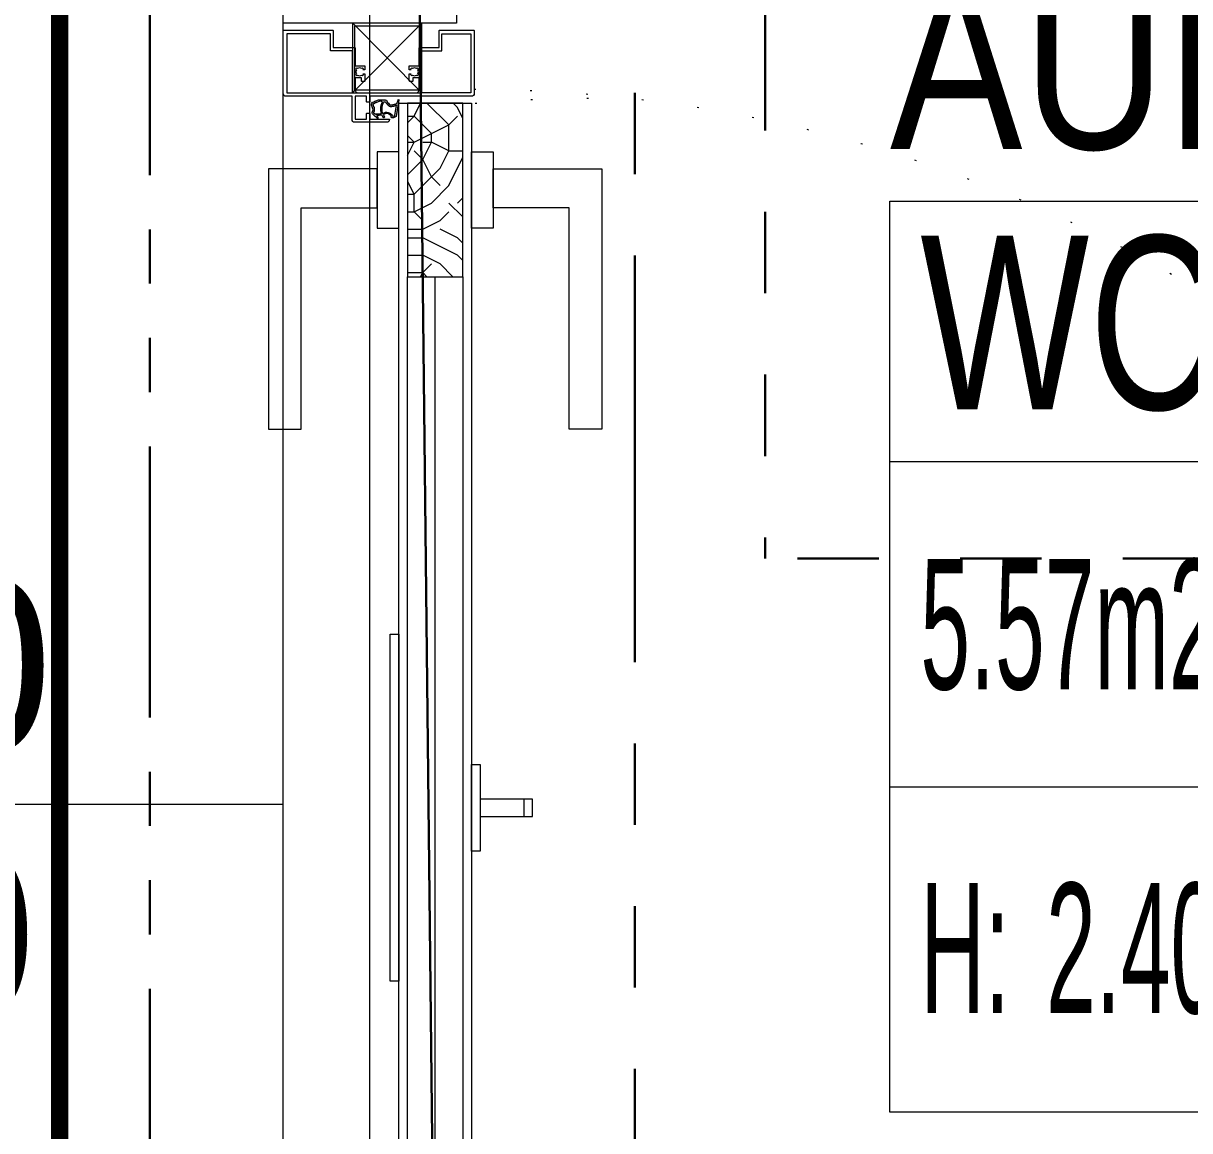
# Model space of a CAD drawing. Extents: x -1299 to 23780, y -3010 to 8106.
# Drawn here: x 14167.5 to 14234.7, y 2476.2 to 2540 of the extents above; entities that cross this region are included whole.
import ezdxf
from ezdxf.enums import TextEntityAlignment as Align

# ---------------------------------------------------------------- set-up
doc = ezdxf.new("R2010")
doc.units = 0
doc.header["$LTSCALE"] = 25
doc.header["$MEASUREMENT"] = 0
for name, pattern in [('DOT2', [0.125, 0, -0.125]), ('HIDDEN2', [4.7624999999999975, 3.174999999999998, -1.587499999999999]), ('PHANTOM2', [1.25, 0.625, -0.125, 0.125, -0.125, 0.125, -0.125])]:
    doc.linetypes.add(name, pattern=pattern)
doc.layers.get('0').update_dxf_attribs({"color": 9, "lineweight": 9})
for name, color, linetype, lineweight in [('06C', 9, 'Continuous', 9), ('06D', 9, 'Continuous', 9), ('09', 9, 'Continuous', 9), ('10', 9, 'Continuous', 9), ('12', 9, 'Continuous', 9), ('20', 9, 'DOT2', 9), ('21', 9, 'Continuous', 9), ('22', 8, 'Continuous', 9), ('33', 9, 'BATTING', 9), ('35', 9, 'Continuous', 9), ('40B', 9, 'Continuous', 9), ('E-KABLO', 7, 'Continuous', 30), ('E-MESH TAVAN', 1, 'Continuous', 30)]:
    doc.layers.add(name, color=color, linetype=linetype, lineweight=lineweight)
doc.styles.add('Arial', font='arial.ttf', dxfattribs={"height": 2.5})
doc.styles.add('MuuM_TEXT-STANDART', font='ARIALN.TTF')
doc.linetypes.add('BATTING', pattern='A,0.0001,-0.1,[134,ltypeshp.shx,S=0.1,R=0,X=-0.1,Y=0],-0.2,[134,ltypeshp.shx,S=0.1,R=180,X=0.1,Y=0],-0.1', length=0.4001000000000001)

# ---------------------------------------------------------------- blocks, each defined once
blk = doc.blocks.new('0_doorno')
blk.add_lwpolyline([(4.499999999999829, 5.684e-13), (12.49999999999983, 5.684e-13)])
at = {"style": 'Arial'}
blk.add_attdef('YUKSEKLIK', text='', height=2, dxfattribs=at).set_placement((4.999999999999821, 12.30000000000063), align=Align.TOP_LEFT)
blk.add_attdef('KAPINO', text='', height=2, dxfattribs=at).set_placement((-1.705e-13, 5.684e-13), align=Align.MIDDLE)
blk.add_attdef('GENISLIK', text='', height=2, dxfattribs=at).set_placement((4.999999999999823, -3.789358799453337), align=Align.BOTTOM_LEFT)
blk = doc.blocks.new('KAPI KODLARI 2. KAT')
at = {"layer": '22'}
ref = blk.add_blockref('0_doorno', (14119.99999999813, 2495.000003234251), dxfattribs=dict(at, xscale=5, yscale=5, zscale=5))
ref.add_attrib('GENISLIK', '90', dxfattribs={"layer": '0', "height": 10, "style": 'Arial'}).set_placement((14153.71077762432, 2495.000003234254), align=Align.BOTTOM_LEFT)
ref.add_attrib('YUKSEKLIK', '220', dxfattribs={"layer": '0', "height": 10, "style": 'Arial'}).set_placement((14144.99999999813, 2492.500003234254), align=Align.TOP_LEFT)
blk = doc.blocks.new('0_roomno2-flat-2')
at = {"layer": '21'}
blk.add_lwpolyline([(96.875, -52.50000000001091), (0, -52.50000000001091), (0, 0), (96.875, 0)], close=True, dxfattribs=at)
for points in [[(0, -15.00000000000727), (96.875, -15.00000000000727)], [(0, -33.75000000000728), (40.625, -33.75000000000728)]]:
    blk.add_lwpolyline(points, dxfattribs=at)
at = {"layer": '21', "style": 'MuuM_TEXT-STANDART', "width": 0.6}
blk.add_text('H:', height=7.5, dxfattribs=at).set_placement((1.75, -43.03976339674772), align=Align.MIDDLE_LEFT)
at = {"layer": '21', "style": 'Arial'}
blk.add_attdef('ODANO', (0, 5.85000000000582), '', height=10, dxfattribs=at)
blk.add_attdef('MEKANADI', text='', height=10, dxfattribs=at).set_placement((1.75, -15.00000000000727), align=Align.BOTTOM_LEFT)
at = {"layer": '21', "style": 'MuuM_TEXT-STANDART', "width": 0.6}
for tag, p in [('YER01', (50, -22.50000000000728)), ('TAVAN01', (68.75, -22.50000000000728)), ('DUVAR01', (87.5, -22.50000000000728)), ('YER02', (50, -33.75000000000728)), ('TAVAN02', (68.75, -33.75000000000728)), ('DUVAR02', (87.5, -33.75000000000728)), ('YER03', (50, -45.00000000000728)), ('TAVAN03', (68.75, -45.00000000000728)), ('DUVAR03', (87.5, -45.00000000000728))]:
    blk.add_attdef(tag, text='', height=7.5, dxfattribs=at).set_placement(p, align=Align.MIDDLE_CENTER)
for tag, p in [('M2', (1.75, -24.37500000000728)), ('TEMIZTAVANYUKSEKLIGI', (9, -43.03976339674772))]:
    blk.add_attdef(tag, text='', height=7.5, dxfattribs=at).set_placement(p, align=Align.MIDDLE_LEFT)
blk = doc.blocks.new('p-korkasa_40x40')
at = {"layer": '10'}
for points in [[(-2, -2), (-2, -2, 4.557571570274368), (-2, -2), (2, -2.000000000000454, 6.895317174706505), (2, -2.000000000000454), (2, -2.000000000000454), (2, 2.000000000000454), (-2, 2), (-2, -2)], [(-1.85000000000582, -1.85000000000582), (-1.85000000000582, 1.85000000000582), (1.85000000000582, 1.85000000000582), (1.85000000000582, -1.85000000000582), (-1.85000000000582, -1.85000000000582, -4.556434831823175), (-1.85000000000582, -1.85000000000582)]]:
    blk.add_lwpolyline(points, format="xyb", close=True, dxfattribs=at)
for points in [[(2, -2.000000000000454), (-2, 2)], [(2, 2.000000000000454), (-2, -1.96874570933869)]]:
    blk.add_lwpolyline(points, dxfattribs=at)
blk = doc.blocks.new('p-kapı')
at = {"layer": '09'}
h = blk.add_hatch(dxfattribs=at)
h.set_pattern_fill('LOGEND', color=256, scale=10, style=0)
h.set_pattern_definition([(360, (-1512.441820109354, -1967.639528495034), (9.999999999999996, -10), [3, -7]), (360, (-1512.441820109354, -1968.139528495034), (9.999999999999996, -10), [3, -7]), (360, (-1511.941820109354, -1969.139528495034), (9.999999999999996, -10), [2, -8]), (360, (-1511.441820109354, -1970.139528495034), (9.999999999999996, -10), [1.5, -8.5]), (360, (-1511.441820109354, -1971.139528495034), (9.999999999999996, -10), [1, -9]), (360, (-1513.941820109354, -1972.139528495034), (9.999999999999996, -10), [0.5, -2.5, 0.5, -6.5]), (360, (-1512.441820109354, -1972.639528495034), (9.999999999999996, -10), [0.5, -4, 1.5, -4]), (360, (-1510.441820109354, -1973.139528495034), (9.999999999999996, -10), [0.5, -0.5, 0.5, -8.5]), (360, (-1510.941820109354, -1973.639528495034), (9.999999999999996, -10), [0.5, -9.5]), (360, (-1511.441820109354, -1974.639528495034), (9.999999999999996, -10), [1.5, -8.5]), (360, (-1511.441820109354, -1975.639528495034), (9.999999999999996, -10), [2, -8]), (360, (-1511.941820109354, -1976.639528495034), (9.999999999999996, -10), [2.5, -3, 0.5, -4]), (270, (-1515.941820109354, -1970.639528495034), (-10, -9.999999999999996), [0.5, -1, 2.5, -6]), (270, (-1515.441820109354, -1971.639528495034), (-10, -9.999999999999996), [0.5, -0.5, 1.5, -7.5]), (270, (-1514.941820109354, -1975.639528495034), (-10, -9.999999999999996), [1, -9]), (270, (-1514.441820109354, -1971.639528495034), (-10, -9.999999999999996), [2, -3, 0.5, -4.5]), (270, (-1513.941820109354, -1977.139528495033), (-10, -9.999999999999996), [0.5, -9.5]), (270, (-1513.441820109354, -1972.139528495034), (-10, -9.999999999999996), [1.5, -8.5]), (270, (-1512.441820109354, -1972.639528495034), (-10, -9.999999999999996), [1, -9]), (270, (-1511.441820109354, -1972.639528495034), (-10, -9.999999999999996), [0.5, -1.5, 1.5, -6.5]), (270, (-1510.941820109354, -1973.139528495034), (-10, -9.999999999999996), [0.5, -9.5]), (270, (-1510.441820109354, -1971.139528495034), (-10, -9.999999999999996), [1.399999999999999, -8.6]), (270, (-1509.941820109354, -1969.139528495034), (-10, -9.999999999999996), [1, -9]), (270, (-1508.941820109354, -1973.139528495034), (-10, -9.999999999999996), [0.5, -9.5]), (270, (-1507.941820109354, -1972.639528495034), (-10, -9.999999999999996), [1.5, -8.5]), (270, (-1506.941820109354, -1972.639528495034), (-10, -9.999999999999996), [1.5, -8.5]), (314.9999999999999, (-1508.441820109354, -1968.639528495034), (-3.3e-15, -10.00000000019025), [0.7071000000000001, -0.7071000000000001, 0.7071000000000001, -12.02083562]), (314.9999999999999, (-1510.441820109354, -1971.139528495034), (-3.3e-15, -10.00000000019025), [1.414199999999999, -12.72793562]), (314.9999999999999, (-1514.441820109354, -1976.139528495034), (-3.3e-15, -10.00000000019025), [1.414199999999999, -12.72793562]), (314.9999999999999, (-1512.441820109354, -1973.639528495034), (-3.3e-15, -10.00000000019025), [1.414199999999999, -12.72793562]), (314.9999999999999, (-1511.941820109354, -1971.639528495034), (-3.3e-15, -10.00000000019025), [1.414199999999999, -12.72793562]), (314.9999999999999, (-1508.941820109354, -1969.639528495034), (-3.3e-15, -10.00000000019025), [1.414199999999999, -12.72793562]), (314.9999999999999, (-1509.941820109354, -1970.139528495034), (-3.3e-15, -10.00000000019025), [2.121319999999998, -12.02081562]), (314.9999999999999, (-1512.941820109354, -1974.639528495034), (-3.3e-15, -10.00000000019025), [0.7071000000000001, -13.43503562]), (314.9999999999999, (-1513.441820109354, -1975.639528495034), (-3.3e-15, -10.00000000019025), [0.7071000000000001, -13.43503562]), (314.9999999999999, (-1509.441820109354, -1975.639528495034), (-3.3e-15, -10.00000000019025), [0.7071000000000001, -13.43503562]), (314.9999999999999, (-1513.441820109354, -1970.639528495034), (-3.3e-15, -10.00000000019025), [0.7071000000000001, -13.43503562]), (314.9999999999999, (-1507.941820109354, -1974.139528495034), (-3.3e-15, -10.00000000019025), [0.7071000000000001, -13.43503562]), (314.9999999999999, (-1511.441820109354, -1973.139528495034), (-3.3e-15, -10.00000000019025), [0.7071000000000001, -13.43503562]), (314.9999999999999, (-1510.441820109354, -1974.139528495034), (-3.3e-15, -10.00000000019025), [0.7071000000000001, -13.43503562]), (225, (-1510.941820109354, -1972.139528495034), (-10.00000000019025, 3.3e-15), [0.7071000000000001, -0.7071000000000001, 2.121319999999998, -10.60661562]), (225, (-1509.441820109354, -1972.139528495034), (-10.00000000019025, 3.3e-15), [0.7071000000000001, -13.43503562]), (225, (-1509.441820109354, -1968.639528495034), (-10.00000000019025, 3.3e-15), [0.7071000000000001, -13.43503562]), (225, (-1511.441820109354, -1971.139528495034), (-10.00000000019025, 3.3e-15), [0.7071000000000001, -13.43503562]), (225, (-1509.941820109354, -1973.139528495034), (-10.00000000019025, 3.3e-15), [0.7071000000000001, -13.43503562]), (225, (-1512.441820109354, -1970.639528495034), (-10.00000000019025, 3.3e-15), [0.7071000000000001, -13.43503562]), (225, (-1508.441820109354, -1970.639528495034), (-10.00000000019025, 3.3e-15), [0.7071000000000001, -13.43503562]), (225, (-1515.441820109354, -1967.639528495034), (-10.00000000019025, 3.3e-15), [0.7071000000000001, -13.43503562]), (225, (-1514.941820109354, -1968.139528495034), (-10.00000000019025, 3.3e-15), [1.414199999999999, -12.72793562]), (225, (-1514.441820109354, -1968.639528495034), (-10.00000000019025, 3.3e-15), [1.414199999999999, -12.72793562]), (225, (-1513.441820109354, -1968.639528495034), (-10.00000000019025, 3.3e-15), [1.414199999999999, -12.72793562]), (225, (-1512.941820109354, -1969.639528495034), (-10.00000000019025, 3.3e-15), [1.414199999999999, -12.72793562]), (225, (-1508.941820109354, -1973.639528495034), (-10.00000000019025, 3.3e-15), [1.414199999999999, -12.72793562]), (225, (-1506.941820109354, -1968.639528495034), (-10.00000000019025, 3.3e-15), [1.414199999999999, -12.72793562]), (225, (-1506.441820109354, -1976.639528495034), (-10.00000000019025, 3.3e-15), [1.414199999999999, -12.72793562]), (225, (-1506.441820109354, -1975.639528495034), (-10.00000000019025, 3.3e-15), [1.414199999999999, -12.72793562]), (225, (-1507.441820109354, -1975.139528495034), (-10.00000000019025, 3.3e-15), [1.414199999999999, -12.72793562]), (225, (-1514.441820109354, -1975.139528495034), (-10.00000000019025, 3.3e-15), [2.121319999999998, -12.02081562]), (225, (-1507.941820109354, -1974.139528495034), (-10.00000000019025, 3.3e-15), [2.121319999999998, -12.02081562]), (333.4349487999999, (-1513.441820109354, -1977.139528495033), (10.00000000000094, -4.0006493e-09), [1.117999999999998, -21.24267976999997]), (333.4349487999999, (-1513.441820109354, -1972.139528495034), (10.00000000000094, -4.0006493e-09), [1.117999999999998, -21.24267976999997]), (333.4349487999999, (-1512.441820109354, -1975.139528495034), (10.00000000000094, -4.0006493e-09), [1.117999999999998, -21.24267976999997]), (333.4349487999999, (-1509.441820109354, -1968.139528495034), (10.00000000000094, -4.0006493e-09), [1.117999999999998, -21.24267976999997]), (333.4349487999999, (-1509.941820109354, -1969.139528495034), (10.00000000000094, -4.0006493e-09), [1.117999999999998, -21.24267976999997]), (333.4349487999999, (-1512.941820109354, -1971.139528495034), (10.00000000000094, -4.0006493e-09), [1.117999999999998, -21.24267976999997]), (333.4349487999999, (-1512.941820109354, -1976.139528495034), (10.00000000000094, -4.0006493e-09), [1.117999999999998, -21.24267976999997]), (333.4349487999999, (-1509.941820109354, -1973.139528495034), (10.00000000000094, -4.0006493e-09), [2.235999999999996, -20.12467976999998]), (296.5650511799998, (-1509.941820109354, -1974.639528495034), (5.099821e-10, -10.00000000000094), [1.117999999999975, -21.24267976999961]), (296.5650511799998, (-1508.441820109354, -1971.639528495034), (5.099821e-10, -10.00000000000094), [1.117999999999975, -21.24267976999961]), (296.5650511799998, (-1513.441820109354, -1973.639528495034), (5.099821e-10, -10.00000000000094), [1.117999999999975, -21.24267976999961]), (296.5650511799998, (-1515.441820109354, -1974.139528495034), (5.099821e-10, -10.00000000000094), [1.117999999999975, -21.24267976999961]), (296.5650511799998, (-1509.441820109354, -1972.139528495034), (5.099821e-10, -10.00000000000094), [1.117999999999975, -21.24267976999961]), (296.5650511799998, (-1510.441820109354, -1972.139528495034), (5.099821e-10, -10.00000000000094), [1.117999999999975, -21.24267976999961]), (296.5650511799998, (-1514.441820109354, -1973.639528495034), (5.099821e-10, -10.00000000000094), [2.23599999999995, -20.12467976999961]), (296.5650511799998, (-1506.941820109354, -1970.139528495034), (5.099821e-10, -10.00000000000094), [2.23599999999995, -20.12467976999961]), (296.5650511799998, (-1507.941820109354, -1970.639528495034), (5.099821e-10, -10.00000000000094), [2.23599999999995, -20.12467976999961]), (243.4349487999999, (-1515.941820109354, -1969.139528495034), (-4.0006526e-09, -10.00000000000094), [1.117999999999979, -21.24267976999967]), (243.4349487999999, (-1515.941820109354, -1974.639528495034), (-4.0006526e-09, -10.00000000000094), [1.117999999999979, -21.24267976999967]), (243.4349487999999, (-1513.941820109354, -1967.639528495034), (-4.0006526e-09, -10.00000000000094), [1.117999999999979, -21.24267976999967]), (243.4349487999999, (-1514.941820109354, -1976.639528495034), (-4.0006526e-09, -10.00000000000094), [1.117999999999979, -21.24267976999967]), (243.4349487999999, (-1513.941820109354, -1970.639528495034), (-4.0006526e-09, -10.00000000000094), [1.117999999999979, -21.24267976999967]), (243.4349487999999, (-1511.941820109354, -1971.639528495034), (-4.0006526e-09, -10.00000000000094), [1.117999999999979, -21.24267976999967]), (243.4349487999999, (-1510.941820109354, -1973.639528495034), (-4.0006526e-09, -10.00000000000094), [1.117999999999979, -21.24267976999967]), (243.4349487999999, (-1515.441820109354, -1969.639528495034), (3.2114650989e-06, -10.00000160773382), [1.117999999999979, -21.24267976999967]), (243.4349487999999, (-1512.941820109354, -1971.139528495034), (-4.0006526e-09, -10.00000000000094), [1.117999999999979, -21.24267976999967]), (243.4349487999999, (-1509.941820109354, -1970.139528495034), (-4.0006526e-09, -10.00000000000094), [1.117999999999979, -21.24267976999967]), (243.4349487999999, (-1508.941820109354, -1971.139528495034), (-4.0006526e-09, -10.00000000000094), [1.117999999999979, -21.24267976999967]), (243.4349487999999, (-1506.941820109354, -1974.139528495034), (-4.0006526e-09, -10.00000000000094), [1.117999999999979, -21.24267976999967]), (243.4349487999999, (-1514.441820109354, -1977.139528495033), (-4.0006526e-09, -10.00000000000094), [1.117999999999979, -21.24267976999967]), (243.4349487999999, (-1515.941820109354, -1976.639528495034), (-4.0006526e-09, -10.00000000000094), [2.235999999999958, -20.12467976999968]), (243.4349487999999, (-1514.441820109354, -1969.639528495034), (-4.0006526e-09, -10.00000000000094), [2.235999999999958, -20.12467976999968]), (206.5650511799999, (-1515.941820109354, -1968.139528495034), (-10.00000000000094, -5.099854e-10), [1.117999999999995, -21.24267976999997]), (206.5650511799999, (-1507.441820109354, -1967.639528495034), (-10.00000000000094, -5.099854e-10), [1.117999999999995, -21.24267976999997]), (206.5650511799999, (-1507.941820109354, -1972.639528495034), (-10.00000000000094, -5.099854e-10), [1.117999999999995, -21.24267976999997]), (206.5650511799999, (-1511.941820109354, -1969.139528495034), (-10.00000000000094, -5.099854e-10), [1.117999999999995, -21.24267976999997]), (206.5650511799999, (-1512.441820109354, -1968.139528495034), (-10.00000000000094, -5.099854e-10), [1.117999999999995, -21.24267976999997]), (206.5650511799999, (-1511.441820109354, -1970.139528495034), (-10.00000000000094, -5.099854e-10), [1.117999999999995, -21.24267976999997]), (206.5650511799999, (-1508.441820109354, -1976.139528495034), (-10.00000000000094, -5.099854e-10), [1.117999999999995, -21.24267976999997]), (206.5650511799999, (-1507.441820109354, -1976.639528495034), (-10.00000000000094, -5.099854e-10), [2.235999999999995, -20.12467976999997])])
h.paths.add_polyline_path([(1.170000000001889, -81.66295667744998), (1.202328709074208, -81.66295667744998), (1.202328709074208, -80.86796583734395), (1.170000000001889, -80.86796583734395), (1.170000000001889, -80.34999999999854), (1.202328709074208, -80.34999999999854), (1.202328709074208, -79.40000000000146), (4.337671290930301, -79.40000000000146), (4.337671290930301, -80.34999999999854), (4.370000000002618, -80.34999999999854), (4.370000000002618, -80.86796583734395), (4.337671290930301, -80.86796583734395), (4.337671290930301, -81.66295667744998), (4.370000000002618, -81.66295667744998), (4.370000000002618, -85.40000000000146), (1.170000000001889, -85.40000000000146)])
h.paths.add_polyline_path([(1.202328709074208, -77.93203416265895), (1.202328709074208, -77.13704332255294), (1.170000000001889, -77.13704332255294), (1.170000000001889, -75.40008858544023), (4.370000000002618, -75.40008858544023), (4.370000000002618, -77.13704332255294), (4.337671290930301, -77.13704332255294), (4.337671290930301, -77.93203416265895), (4.370000000002618, -77.93203416265895), (4.370000000002618, -78.44999999999709), (4.337671290930301, -78.45000000000434), (4.337671290930301, -79.40000000000146), (1.202328709074208, -79.40000000000146), (1.202328709074208, -78.45000000000434), (1.170000000001889, -78.45000000000434), (1.170000000001889, -77.93203416265895)])
at = {"layer": '10'}
h = blk.add_hatch(color=256, dxfattribs=at)
edge = h.paths.add_edge_path()
edge.add_spline(control_points=[(-0.5369756097570644, -84.51241686969297), (-0.5906374453152239, -84.5518905258723), (-0.6878822009421129, -84.62342378614264), (-0.7823709486983716, -84.73020272285794), (-0.8899654388224005, -84.81634565772401), (-0.8351330276491353, -84.92515451247162), (-0.7993581297414494, -85.02739724353887), (-0.8236312188018928, -85.13593551153463), (-0.8909774078929331, -85.2204025707906), (-0.8936748011838059, -85.31350848440346), (-0.8901922852564894, -85.42809680375649), (-0.728764212148235, -85.49924616048519), (-0.5556085026000801, -85.58372597600827), (-0.3208874964548158, -85.6044139906153), (-0.1643808494300174, -85.57919688549735), (-0.0170845106040361, -85.58614067232702), (-0.0044594722057809, -85.47231593469769), (0.0795073431909259, -85.40046526712104), (0.1646003593887144, -85.2870381913017), (0.2895508234578301, -85.30929536580516), (0.4061617531915547, -85.32681202102684), (0.5518175704273744, -85.36757930904423), (0.5995418682032323, -85.49443736144892), (0.6480338603832934, -85.67184330132295), (0.6698076058928564, -85.62376578052499), (0.6769063150313741, -85.59945321430133)], knot_values=[0, 0, 0, 0, 1.972481329933421, 3.574485720078666, 4.459231721842631, 5.627326994262999, 6.631388320856649, 7.787072978740821, 8.75015276194368, 9.776376719050775, 10.52172028727109, 11.98318526219924, 14.34903833668033, 16.62296311174929, 18.66660599276623, 19.53265988375316, 20.30320742306432, 21.53106540985929, 22.8950020509257, 24.14050273090668, 24.94140504827469, 26.57643914558082, 28.1214307914516, 29.40842415818681, 30.06904306217089, 30.06904306217089, 30.06904306217089, 30.06904306217089], degree=3, periodic=0)
edge.add_arc((0.6577079170856451, -85.59384772447082), 0.0200000000000125, 703.7234121128039, 729.6961277373919)
edge.add_line((0.6774222141648352, -85.59047926923813), (0.514778214589569, -84.63858532773519))
edge.add_spline(control_points=[(0.5147782145904785, -84.63858532773156), (0.4684569597193331, -84.61121200024355), (0.4029367876937613, -84.55669608320022), (0.299123291955766, -84.55094408860168), (0.2368332224687037, -84.5669421721468), (0.2434630590905726, -84.56630475889688), (0.2195726180252677, -84.63769904915534), (0.2195726180252677, -84.63769904915534)], knot_values=[0, 0, 0, 0, 0.2230052084876708, 0.4469780816912642, 0.8022655540997069, 1.018676818468204, 1.060393501096338, 1.060393501096338, 1.060393501096338, 1.060393501096338], degree=3, periodic=0)
edge.add_arc((-0.0149015127535677, -84.5842358186128), 0.2404920685283454, 578.8576386954633, 707.1553904040015, ccw=False)
edge.add_spline(control_points=[(-0.2021744220619439, -84.73511753541244), (-0.1844337589864153, -84.70879782966219), (-0.1854437276160752, -84.65074498127069), (-0.1315036820815294, -84.5540416680233), (-0.2492554579002899, -84.55561594154278), (-0.2605854891371564, -84.74868430823697), (-0.4150242235737096, -84.68619836643484), (-0.6628840222583677, -84.69875890661933), (-0.5288317618396832, -84.58261839942134), (-0.5347583595721517, -84.5315299911963), (-0.5369756097570644, -84.51241686969297)], knot_values=[1.684532790128255, 1.684532790128255, 1.684532790128255, 1.684532790128255, 1.827512949640418, 2.001131811412198, 2.034132841388928, 2.383878172112238, 2.570749579948123, 2.81730155771981, 2.995364809708569, 3.101801527567439, 3.101801527567439, 3.101801527567439, 3.101801527567439], degree=3, periodic=0)
edge = h.paths.add_edge_path(flags=16)
edge.add_spline(control_points=[(0.4883339317893844, -85.29245044420531), (0.4716886541282295, -85.27617170474696), (0.4523573484184455, -85.25991805080413), (0.4147011533677869, -85.23712323497604), (0.4001201892897372, -85.23009669489694), (0.3915949691217975, -85.22622697612678)], knot_values=[4.696285649924368, 4.696285649924368, 4.696285649924368, 4.696285649924368, 4.79612257682362, 4.79612257682362, 4.854419796380462, 4.854419796380462, 4.854419796380462, 4.854419796380462], degree=3, periodic=0)
edge.add_spline(control_points=[(0.3915949691217975, -85.22622697612678), (0.3885683923836041, -85.22639217222604), (0.3855311636252736, -85.2263443169286), (0.3757315162838495, -85.22599751089729), (0.3681160688320233, -85.22548559508868), (0.3516475183459988, -85.22407014974306), (0.3429637488879962, -85.22319709650765), (0.3252907630521804, -85.2211618914589), (0.316594720883586, -85.22002240030999), (0.291213085376512, -85.21633801807184), (0.2728923982976994, -85.2134663161123), (0.2312442128131806, -85.21019387182605), (0.2079686403376399, -85.20950475220161), (0.1708219201973407, -85.21554820335585), (0.157941705580015, -85.21878033129907), (0.126446850845241, -85.22976943991671), (0.1093897561368067, -85.23913722649013), (0.0793808313101181, -85.25973395552137), (0.0663699295146216, -85.27124699160045), (0.0429483607986185, -85.29429669502858), (0.0327881743869512, -85.30545581124898), (0.0148434022485162, -85.32623104828235), (0.0068756339605898, -85.33600692905749), (-0.0090410068587516, -85.355167020105), (-0.0171964423425379, -85.36496325665941), (-0.0399044250698353, -85.3944018574839), (-0.0547606956715754, -85.41583520011045), (-0.0673612565879012, -85.44141278987809)], knot_values=[3.795205768767631, 3.795205768767631, 3.795205768767631, 3.795205768767631, 3.825435281411388, 3.825435281411388, 3.876175829762433, 3.876175829762433, 3.923120005564896, 3.923120005564896, 3.970064181367359, 3.970064181367359, 4.056079576782028, 4.056079576782028, 4.1420949721967, 4.1420949721967, 4.181856208153813, 4.181856208153813, 4.244411595576305, 4.244411595576305, 4.309456277789172, 4.309456277789172, 4.374500960002043, 4.374500960002043, 4.436400391423946, 4.436400391423946, 4.498299822845847, 4.498299822845847, 4.605733337985941, 4.605733337985941, 4.605733337985941, 4.605733337985941], degree=3, periodic=0)
edge.add_arc((-0.1355372299003648, -85.40782653281349), 0.0759999999999773, 567.2221899925271, 693.7732677223272, ccw=False)
edge.add_arc((0.7681294868853002, -85.02277503077494), 1.058097748058568, 888.8376998673891, 923.3761552425167, ccw=False)
edge.add_arc((-0.2503260998964834, -84.82178951549577), 0.0200000000000284, 779.8045860840282, 888.9000715373779, ccw=False)
edge.add_arc((-0.0254490172264923, -84.53800291659718), 0.3422998841750275, 951.1287320440587, 1055.511948304005)
edge.add_arc((0.3533265005826252, -84.70197943761741), 0.0708012071070941, 720.1577279099495, 881.8184495585258, ccw=False)
edge.add_line((0.4241274394116772, -84.7017845312512), (0.5220320556400111, -85.27478329712176))
edge.add_arc((0.5023177585608211, -85.27815175234718), 0.019999999999999, 585.6378390656023, 729.6961277305409, ccw=False)
edge = h.paths.add_edge_path(flags=16)
edge.add_spline(control_points=[(-0.3815073000114353, -85.52777787788362), (-0.3834389916773944, -85.52724453018163), (-0.3853727186760807, -85.52670610733912), (-0.4205788632025361, -85.51682294036436), (-0.4544610585180635, -85.50601336516411), (-0.4889215080875148, -85.49418731541662), (-0.4900629374460549, -85.49379462555952), (-0.4912037800822874, -85.49340117004613)], knot_values=[2.606882164150666, 2.606882164150666, 2.606882164150666, 2.606882164150666, 2.618308665253161, 2.618308665253161, 2.814704777591772, 2.814704777591772, 2.821436412206805, 2.821436412206805, 2.821436412206805, 2.821436412206805], degree=3, periodic=0)
edge.add_spline(control_points=[(-0.4912037800822874, -85.49340117004613), (-0.5233471352403285, -85.48231552171637), (-0.5550247264036443, -85.47062207480484), (-0.5877413626330963, -85.45796293672173), (-0.5892461558505602, -85.4573792198862), (-0.5907511911427719, -85.45679395195477)], knot_values=[2.408074102405524, 2.408074102405524, 2.408074102405524, 2.408074102405524, 2.597738580129102, 2.597738580129102, 2.606882164150666, 2.606882164150666, 2.606882164150666, 2.606882164150666], degree=3, periodic=0)
edge.add_spline(control_points=[(-0.5907511911427719, -85.45679395195477), (-0.6054095705112559, -85.45109370061981), (-0.6200909125836916, -85.4452463134803), (-0.6513064689206658, -85.43253770701268), (-0.6679456813908474, -85.42560582750595), (-0.6975867124383514, -85.41301002278487), (-0.7102365350583569, -85.40760968485122), (-0.7229134244116722, -85.40205673102902)], knot_values=[2.149006277224146, 2.149006277224146, 2.149006277224146, 2.149006277224146, 2.238060749371884, 2.238060749371884, 2.336258805541189, 2.336258805541189, 2.408074102405524, 2.408074102405524, 2.408074102405524, 2.408074102405524], degree=3, periodic=0)
edge.add_spline(control_points=[(-0.7229134244116722, -85.40205673102902), (-0.7275705286083394, -85.40001674441737), (-0.7322312857468205, -85.39795616069752), (-0.7455618066960596, -85.39199150963395), (-0.7536017658676429, -85.3881710095229), (-0.7677693781188282, -85.38105523245758), (-0.7739268021578029, -85.37775809279992), (-0.7842826841624629, -85.37176572963654), (-0.7883197533083149, -85.36926390407461), (-0.7920567741166451, -85.36629840687965)], knot_values=[1.977607441624772, 1.977607441624772, 1.977607441624772, 1.977607441624772, 2.003990200929743, 2.003990200929743, 2.053089229014396, 2.053089229014396, 2.101047753119271, 2.101047753119271, 2.149006277224144, 2.149006277224144, 2.149006277224144, 2.149006277224144], degree=3, periodic=0)
edge.add_arc((-0.7796246261059423, -85.35063182793965), 0.0200000000000304, 900.5555631517888, 951.5663893431631, ccw=False)
edge.add_spline(control_points=[(-0.7994840715909959, -85.35299877215583), (-0.7996182607275844, -85.35187288089946), (-0.7997274019762699, -85.35072960989055), (-0.8002259230997879, -85.34462242021978), (-0.8004687433967774, -85.33851066090575), (-0.8008469303676973, -85.32128280500183), (-0.8008342107059434, -85.30943071842918), (-0.8005320933662003, -85.2993613856379)], knot_values=[1.69878072459484, 1.69878072459484, 1.69878072459484, 1.69878072459484, 1.709176364630534, 1.709176364630534, 1.751194216338215, 1.751194216338215, 1.814824352558606, 1.814824352558606, 1.814824352558606, 1.814824352558606], degree=3, periodic=0)
edge.add_spline(control_points=[(-0.8005320933662003, -85.2993613856379), (-0.8005291922345351, -85.29926469321072), (-0.8005262644182947, -85.29916816516925), (-0.8002453347398841, -85.2900058112791), (-0.7996581484585477, -85.28216809327569), (-0.7983876424550544, -85.27219494782912), (-0.7979033033734595, -85.2691682961231), (-0.7967892664892136, -85.26359999037959), (-0.7963274052344786, -85.26168751184014), (-0.7950642314099241, -85.25704070857319), (-0.7941042474449205, -85.25426319411052), (-0.7922515160280456, -85.25010678642865), (-0.7915139412471035, -85.24861359065837), (-0.7898580297332956, -85.24541914485599), (-0.7890619376630639, -85.2439227982468), (-0.7868423479412741, -85.23990738076826), (-0.785815735354845, -85.23813671410605), (-0.7847239510629151, -85.2363075673493)], knot_values=[1.498288754767149, 1.498288754767149, 1.498288754767149, 1.498288754767149, 1.498899773643438, 1.498899773643438, 1.55638679152604, 1.55638679152604, 1.58513030046734, 1.58513030046734, 1.61387380940864, 1.61387380940864, 1.646408564364206, 1.646408564364206, 1.665384561853024, 1.665384561853024, 1.684360559341839, 1.684360559341839, 1.69878072459484, 1.69878072459484, 1.69878072459484, 1.69878072459484], degree=3, periodic=0)
edge.add_line((-0.7847239510629151, -85.2363075673493), (-0.7586869314282012, -85.19268582784571))
edge.add_line((-0.7586869314254728, -85.19268582784571), (-0.7255136902876984, -85.10717331456544))
edge.add_line((-0.7255136902895174, -85.10717331456544), (-0.7173155414820941, -85.03151368951148))
edge.add_line((-0.7173155414820941, -85.03151368950785), (-0.7384525110683171, -84.92615187598132))
edge.add_spline(control_points=[(-0.7384525110719551, -84.92615187598132), (-0.7417319309315645, -84.91712462047145), (-0.7452146564100987, -84.90836485676846), (-0.7561384565451591, -84.8820235105304), (-0.7633910574986658, -84.86627040452005), (-0.7682081721068243, -84.8538242785144)], knot_values=[0.9322138717899155, 0.9322138717899155, 0.9322138717899155, 0.9322138717899155, 0.9728151593248144, 0.9728151593248144, 1.059280169269481, 1.059280169269481, 1.059280169269481, 1.059280169269481], degree=3, periodic=0)
edge.add_arc((-0.7495564365199244, -84.84660536172305), 0.0199999999999873, 851.1876026072525, 924.1288367209762, ccw=False)
edge.add_spline(control_points=[(-0.7630056632260676, -84.83180271666062), (-0.7554750532144681, -84.82496063668805), (-0.7451898386098037, -84.81607690209785), (-0.7354561730571731, -84.80713799077056), (-0.7354408858154784, -84.8071239508572), (-0.735425599890732, -84.80710991127125)], knot_values=[0.6191493752113117, 0.6191493752113117, 0.6191493752113117, 0.6191493752113117, 0.6800377646677511, 0.6800377646677511, 0.6801335518299229, 0.6801335518299229, 0.6801335518299229, 0.6801335518299229], degree=3, periodic=0)
edge.add_line((-0.735425599890732, -84.80710991127125), (-0.7085877083327432, -84.78161459538023))
edge.add_arc((-0.6554298056871632, -84.83593068311166), 0.0760000000000115, 831.8248503193477, 854.3825803939201, ccw=False)
edge.add_line((-0.6836843639466679, -84.76537800819642), (-0.6090193983354766, -84.76230358183967))
edge.add_line((-0.6090193983327481, -84.76230358184694), (-0.5257167661893618, -84.76654401337144))
edge.add_line((-0.5257167661911808, -84.7665440133642), (-0.4458209923805044, -84.77061102240259))
edge.add_line((-0.445820992379595, -84.77061102240259), (-0.3993508796656897, -84.77297653385904))
edge.add_line((-0.3993508796665992, -84.77297653385904), (-0.3993451848336917, -84.77297978937713))
edge.add_arc((-0.4095884813359591, -84.84828632878634), 0.0760000000000394, 712.7718027218857, 802.2540888927069, ccw=False)
edge.add_line((-0.3341924609158013, -84.85784876073743), (-0.3342328856770109, -84.85770303229218))
edge.add_line((-0.3342328856779204, -84.85770303229218), (-0.3466309443083446, -84.92453509728512))
edge.add_line((-0.3466309443065256, -84.92453509728512), (-0.355971261873492, -85.01549911675102))
edge.add_line((-0.35597126187713, -85.01549911674374), (-0.3547381997259436, -85.14397923944125))
edge.add_line((-0.3547381997232151, -85.14397923944489), (-0.3473031821049517, -85.21155897400969))
edge.add_line((-0.3473031821085897, -85.21155897400604), (-0.3161650954198194, -85.35239759661633))
edge.add_arc((0.6255815801705467, -85.07032483903458), 0.9830828253785207, 916.6740540243767, 921.0841378559761)
edge.add_arc((-0.361280229568365, -85.45451898340252), 0.0760000000000061, 614.5649605422865, 743.6945358760281, ccw=False)
at = {"layer": '06C'}
blk.add_line((7.870046077259757, -45.30000001471488), (7.870046077259757, -44.3000000147149), dxfattribs=at)
for points in [[(5.370046077259756, -42.3000000147149), (4.870046077259757, -42.3000000147149), (4.870046077259757, -47.3000000147149), (5.370046077259756, -47.3000000147149)], [(8.370046077259758, -45.30000001471488), (5.370046077259756, -45.30000001471488), (5.370046077259756, -44.3000000147149), (8.370046077259758, -44.3000000147149)]]:
    blk.add_lwpolyline(points, close=True, dxfattribs=at)
at = {"layer": '06D'}
for points in [[(-0.5799951286935539, -81.62219937940608), (-6.829995128693553, -81.62219937940608), (-6.829995128693553, -66.62219937940608), (-4.954995128693552, -66.62219937940608), (-4.954995128693552, -79.37219937940608), (-4.954995128693552, -79.37219937940608), (-0.5799951286935539, -79.37219937940608), (-0.5799951286935539, -81.62219937940608)], [(6.120140416471259, -81.62218975205906), (12.37014041647126, -81.62218975205906), (12.37014041647126, -66.62218975205906), (10.49514041647126, -66.62218975205906), (10.49514041647126, -79.37218975205904), (10.49514041647126, -79.37218975205904), (6.120140416471259, -79.37218975205904), (6.120140416471259, -81.62218975205906)], [(0.6700048713064461, -82.59719937940827), (-0.5799951286935539, -82.59719937940827), (-0.5799951286935539, -78.19719937940681), (0.6700048713064461, -78.19719937940681), (0.6700048713064461, -82.59719937940827)], [(4.870140416471256, -82.59718975206125), (6.120140416471259, -82.59718975206125), (6.120140416471259, -78.1971897520598), (4.870140416471256, -78.1971897520598), (4.870140416471256, -82.59718975206125)]]:
    blk.add_lwpolyline(points, dxfattribs=at)
at = {"layer": '10'}
for p, q in [((0.6774222141648352, -85.59047926923083), (0.5147782145904785, -84.63858532773156)), ((-0.6520531316018606, -84.76011299560923), (-0.3993804007805011, -84.77297503111913)), ((0.5220320556400111, -85.27478329712176), (0.4238229449983919, -84.70000244037509))]:
    blk.add_line(p, q, dxfattribs=at)
for points in [[(0.6702100840338971, -34.80029411766009), (0.1702100840338971, -34.80029411766009), (0.1702100840338971, -54.80029411766007), (0.6702100840338971, -54.80029411766007)], [(-5.779999999998834, -89.40000000000146), (-5.779999999998834, -86.00000000000726), (-2, -86), (-2, -88.41999999994005), (-3.259999999998397, -88.41999999994005), (-3.259999999998397, -89.40000000000146)], [(2.000000000003637, -88.41999999994005), (3.160000000007128, -88.41999999994005), (3.160000000007128, -89.40000000000146), (4.820000000003347, -89.40000000000146), (4.820000000003347, -86), (2.000000000003637, -86)]]:
    blk.add_lwpolyline(points, close=True, dxfattribs=at)
blk.add_lwpolyline([(-3.124999999996361, -89.60000000000582, 0.4142135623730951), (-3.099999999998543, -89.57500000000437), (-3.099999999998543, -88.59999999994034), (-1.86499999999796, -88.59999999994034, 0.4142135623730951), (-1.839999999996505, -88.57499999993888), (-1.839999999996505, -87.55454592069145), (-1.281196915806503, -87.55454592069145), (-1.281196915806503, -87.32454592068822), (-1.390486237687582, -87.32454592068822), (-1.354628344986849, -87.36040381339262, -0.0916730868048769), (-1.425339023106061, -87.43111449151183), (-1.461431334289954, -87.3950221803243, -0.2882609505077494), (-1.700962497321597, -87.3950221803243), (-1.73705480850549, -87.43111449151183, -0.091673086804877), (-1.807765486624703, -87.36040381339262), (-1.771673175440809, -87.32431150220509, -0.2882609505067066), (-1.771673175440809, -87.08478033917343), (-1.807765486624703, -87.04868802799317, -0.09167308680455198), (-1.73705480850549, -86.97797734987398), (-1.700962497321597, -87.01406966105424, -0.2882609505077494), (-1.461431334289954, -87.01406966105424), (-1.425339023106061, -86.97797734987398, -0.0916730868044047), (-1.354628344986849, -87.04868802799317), (-1.390486237687582, -87.08454592069029), (-1.281196915806503, -87.08454592069029), (-1.281196915806503, -86.67954592069145, 0.4142135623730951), (-1.30619691580432, -86.65454592069), (-1.456196915805774, -86.65454592069, 0.4142135623730951), (-1.481196915807231, -86.67954592069145), (-1.481196915807231, -86.85454592068709), (-1.839999999996505, -86.85454592068709), (-1.839999999996505, -86.15000000000146, -0.4142135623730951), (-1.689999999998688, -86), (1.690000000002328, -86, -0.4142135623730951), (1.840000000003783, -86.15000000000146), (1.840000000003783, -86.85454592068709), (1.481196915810869, -86.85454592068709), (1.481196915810869, -86.67954592069145, 0.4142135623730951), (1.456196915813051, -86.65454592069), (1.306196915811596, -86.65454592069, 0.4142135623730951), (1.281196915810139, -86.67954592069145), (1.281196915810139, -87.08454592069029), (1.390486237694856, -87.08454592069029), (1.354628344994123, -87.04868802799317, -0.0916730868044046), (1.4253390231097, -86.97797734987398), (1.46143133429723, -87.01406966105424, -0.2882609505077494), (1.700962497328873, -87.01406966105424), (1.737054808512764, -86.97797734987398, -0.09167308680455198), (1.807765486631979, -87.0486880279859), (1.771673175444448, -87.08478033917343, -0.2882609505067075), (1.771673175444448, -87.32431150220509), (1.807765486631979, -87.36040381339262, -0.0916730868048769), (1.737054808512764, -87.43111449151183), (1.700962497328873, -87.3950221803243, -0.2882609505077494), (1.46143133429723, -87.3950221803243), (1.425339023113338, -87.43111449151183, -0.091673086804877), (1.354628344994123, -87.36040381339262), (1.390486237694856, -87.32454592068822), (1.281196915810139, -87.32454592068822), (1.281196915810139, -87.55454592069145), (1.840000000003783, -87.55454592069145), (1.840000000003783, -88.57499999993888, 0.4142135623730951), (1.8650000000016, -88.59999999994034), (3.000000000003637, -88.59999999994034), (3.000000000003637, -89.57500000000437, 0.4142135623730951), (3.025000000005093, -89.60000000000582), (4.995000000002619, -89.60000000000582, 0.4142135623730951), (5.020000000004074, -89.57500000000437), (5.020000000004074, -85.95000000000437, 0.4142135623730951), (4.870000000002619, -85.80000000000291), (-0.999999999996362, -85.80000000000291), (-0.999999999996362, -85.47500000000579, 0.4142135623730951), (-1.024999999997815, -85.45000000000432), (-1.154999999998834, -85.45000000000432, 0.4142135623730951), (-1.179999999996653, -85.47500000000579), (-1.179999999996653, -85.80000000000291), (-1.839999999996505, -85.80000000000291), (-1.839999999996505, -84.4800000000032), (-1.179999999996653, -84.4800000000032), (-1.179999999996653, -84.80500000000029, 0.4142135623730951), (-1.154999999998834, -84.83000000000172), (-1.024999999997815, -84.83000000000172, 0.4142135623730951), (-0.999999999996362, -84.80500000000029), (-0.999999999996362, -84.4800000000032), (0.1400000000030559, -84.4800000000032), (0.1400000000030559, -84.4500000000044, 0.4142135623730951), (-0.0099999999983993, -84.30000000000291), (-1.869999999998981, -84.30000000000291, 0.4142135623730951), (-2.019999999996798, -84.4500000000044), (-2.019999999996798, -85.80000000000291), (-5.829999999998107, -85.80000000000291, 0.4142135623730951), (-5.979999999995925, -85.95000000000437), (-5.979999999995925, -89.57500000000437, 0.4142135623730951), (-5.95499999999447, -89.60000000000582)], format="xyb", close=True, dxfattribs=at)
blk.add_lwpolyline([(-0.2852864468113694, -85.45549108541306), (-0.3161650954170909, -85.35239759661633), (-0.3473031821085897, -85.21155897400604), (-0.3547381997232151, -85.14397923944489), (-0.35597126187713, -85.01549911674374), (-0.3466309443065256, -84.92453509728512), (-0.3342328856779204, -84.85770303229218), (-0.3498928999542841, -84.8012497731761), (-0.3993451848327822, -84.77297978937713), (-0.445820992379595, -84.77061102240259), (-0.5257167661911808, -84.7665440133642), (-0.6090193983327481, -84.76230358184694), (-0.6836843639466679, -84.76537800819642), (-0.7085877083300148, -84.78161459538387), (-0.73542559989437, -84.80710991127125), (-0.7690206406296058, -84.8420070187276), (-0.7384525110683171, -84.92615187598858), (-0.7173155414820941, -85.03151368950785), (-0.7255136902895174, -85.10717331456544), (-0.7586869314254728, -85.19268582784571), (-0.7847239510629151, -85.2363075673493), (-0.8005320933662003, -85.29936138564517), (-0.7920567741202831, -85.36629840687965), (-0.7229134244116722, -85.40205673102902), (-0.5907511911464101, -85.45679395195477), (-0.4912037800822874, -85.49340117004613), (-0.3815073000114353, -85.52777787788362), (-0.3038095378688013, -85.5042494528898), (-0.3038095819792943, -85.50424950386513), (-0.2852864468113694, -85.45549108541306)], dxfattribs=at)
for centre, radius, start, end in [((-0.0254490172264923, -84.53800291659718), 0.3422998841750354, 231.1287320442195, 335.5453093008013), ((-0.0149015127535677, -84.5842358186128), 0.2404920685283614, 218.8576386953065, 347.1553904039617), ((0.3533265005826252, -84.70197943761741), 0.0708012071070867, 358.4304577292652, 162.5451504378122), ((-0.7796246261059423, -85.35063182793965), 0.02, 186.7967250026899, 231.5663893636672), ((-0.7495564365199244, -84.84660536172305), 0.02, 132.2573172529717, 201.1582946275182), ((-0.6554298056871632, -84.83593068311166), 0.076, 89.26712024553211, 134.3825803926631), ((-0.4095884813359591, -84.84828632878634), 0.076, 354.2179119479063, 82.25408889278651), ((0.6255815801705467, -85.07032483903458), 0.983082825378532, 167.5093280798138, 201.0841378523925), ((0.7681294868853002, -85.02277503077494), 1.058097748058572, 168.8352965664554, 203.3761552416839), ((-0.2503260998964834, -84.82178951549577), 0.02, 59.80458608398602, 168.7729251493639), ((0.5023177585608211, -85.27815175234718), 0.02, 225.6378390694745, 9.69612772742874), ((-0.361280229568365, -85.45451898340252), 0.076, 254.5649605628871, 23.69453592147686), ((-0.1355372299003648, -85.40782653281349), 0.076, 207.2221899832949, 333.7732677343374)]:
    blk.add_arc(centre, radius, start, end, dxfattribs=at)
for points, knots in [([(-0.5369756097570644, -84.51241686969297), (-0.5906374453152239, -84.5518905258723), (-0.6878822009421129, -84.62342378614264), (-0.7823709486983716, -84.73020272285794), (-0.8899654388224005, -84.81634565772401), (-0.8351330276491353, -84.92515451247162), (-0.7993581297414494, -85.02739724353887), (-0.8236312188018928, -85.13593551153463), (-0.8909774078929331, -85.2204025707906), (-0.8936748011838059, -85.31350848440346), (-0.8901922852564894, -85.42809680375649), (-0.728764212148235, -85.49924616048519), (-0.5556085026000801, -85.58372597600827), (-0.3208874964548158, -85.6044139906153), (-0.1643808494300174, -85.57919688549735), (-0.0170845106040361, -85.58614067232702), (-0.0044594722057809, -85.47231593469769), (0.0795073431909259, -85.40046526712104), (0.1646003593887144, -85.2870381913017), (0.2895508234578301, -85.30929536580516), (0.4061617531915547, -85.32681202102684), (0.5518175704273744, -85.36757930904423), (0.6195418682036689, -85.49443736144892), (0.6480338603832934, -85.67184330132295), (0.6698076058928564, -85.62376578052499), (0.6769063150313741, -85.59945321430133)], [0, 0, 0, 0, 1.972481329933421, 3.574485720078666, 4.459231721842631, 5.627326994262999, 6.631388320856649, 7.787072978740821, 8.75015276194368, 9.776376719050775, 10.52172028727109, 11.98318526219924, 14.34903833668033, 16.62296311174929, 18.66660599276623, 19.53265988375316, 20.30320742306432, 21.53106540985929, 22.8950020509257, 24.14050273090668, 24.94140504827469, 26.57643914558082, 28.1214307914516, 29.40842415818681, 30.06904306217089, 30.06904306217089, 30.06904306217089, 30.06904306217089]), ([(-0.2021744220619439, -84.73511753541244), (-0.1844337589864153, -84.70879782966219), (-0.1854437276160752, -84.65074498127069), (-0.1315036820815294, -84.5540416680233), (-0.2492554579002899, -84.55561594154278), (-0.2605854891371564, -84.74868430823697), (-0.4150242235737096, -84.68619836643484), (-0.6628840222583677, -84.69875890661933), (-0.5288317618396832, -84.58261839942134), (-0.5347583595721517, -84.5315299911963), (-0.5369756097570644, -84.51241686969297)], [1.684532790128255, 1.684532790128255, 1.684532790128255, 1.684532790128255, 1.827512949640418, 2.001131811412198, 2.034132841388928, 2.383878172112238, 2.570749579948123, 2.81730155771981, 2.995364809708569, 3.101801527567439, 3.101801527567439, 3.101801527567439, 3.101801527567439]), ([(0.5147782145904785, -84.63858532773156), (0.4684569597193331, -84.61121200024355), (0.4029367876937613, -84.55669608320022), (0.299123291955766, -84.55094408860168), (0.2368332224687037, -84.5669421721468), (0.2434630590905726, -84.56630475889688), (0.2195726180252677, -84.63769904915534), (0.2195726180252677, -84.63769904915534)], [0, 0, 0, 0, 0.2230052084876708, 0.4469780816912642, 0.8022655540997069, 1.018676818468204, 1.060393501096338, 1.060393501096338, 1.060393501096338, 1.060393501096338]), ([(-0.7682081721068243, -84.8538242785144), (-0.7633910574986658, -84.86627040452005), (-0.7561384565451591, -84.8820235105304), (-0.7432136414427079, -84.91319004831894), (-0.7377413171088847, -84.9272809364047), (-0.7283581326410058, -84.9565727438603), (-0.7242661277850857, -84.97221722294488), (-0.717914586468396, -85.00899065411068), (-0.7165164292564441, -85.03093997899852), (-0.7186985585321966, -85.07347081551416), (-0.7220867810865457, -85.09436092965186), (-0.7319183873587463, -85.13214544436052), (-0.7378786975896219, -85.14915391769318), (-0.7498877078542137, -85.17610454657552), (-0.7553039138510941, -85.18659915997705), (-0.7653394280714565, -85.20473050871078), (-0.7701119946723339, -85.21265011573269), (-0.7797062856225239, -85.22820081818645), (-0.7842275953080389, -85.23517708160216), (-0.7890619376667019, -85.2439227982468), (-0.7898580297332956, -85.24541914485599), (-0.7915139412471035, -85.24861359065837), (-0.7922515160280456, -85.25010678642865), (-0.7941042474449205, -85.25426319411052), (-0.7950642314099241, -85.25704070857319), (-0.7963274052344786, -85.26168751184014), (-0.7967892664892136, -85.26359999037959), (-0.7979033033734595, -85.2691682961231), (-0.7983876424550544, -85.27219494782912), (-0.7996581484585477, -85.28216809327569), (-0.8002453347398841, -85.2900058112791), (-0.8008339442421855, -85.30920295909162), (-0.8008491176260577, -85.3211831670851), (-0.8004687433967774, -85.33851066090575), (-0.8002259230997879, -85.34462242021978), (-0.7997274019762699, -85.35072960989055), (-0.7996182607275844, -85.35187288089946), (-0.7994840715909959, -85.35299877215583)], [0.9322138717899155, 0.9322138717899155, 0.9322138717899155, 0.9322138717899155, 1.018678881734585, 1.018678881734585, 1.082556095212454, 1.082556095212454, 1.146433308690327, 1.146433308690327, 1.225396899008182, 1.225396899008182, 1.304360489326034, 1.304360489326034, 1.372259955503497, 1.372259955503497, 1.415603443997421, 1.415603443997421, 1.458946932491345, 1.458946932491345, 1.512708920020149, 1.512708920020149, 1.531684917508965, 1.531684917508965, 1.550660914997782, 1.550660914997782, 1.583195669953349, 1.583195669953349, 1.611939178894649, 1.611939178894649, 1.640682687835949, 1.640682687835949, 1.698169705718551, 1.698169705718551, 1.76241086081523, 1.76241086081523, 1.804428712522914, 1.804428712522914, 1.814824352558608, 1.814824352558608, 1.814824352558608, 1.814824352558608]), ([(-0.7085877083300148, -84.78161459538387), (-0.7171164821520506, -84.7899615096685), (-0.7260432657021739, -84.79849364772963), (-0.7451898386098037, -84.81607690209785), (-0.7554750532144681, -84.82496063668805), (-0.7630056632260676, -84.83180271666062)], [0.5601748397419227, 0.5601748397419227, 0.5601748397419227, 0.5601748397419227, 0.6192451623734839, 0.6192451623734839, 0.680133551829923, 0.680133551829923, 0.680133551829923, 0.680133551829923]), ([(-0.0673612565879012, -85.44141278987809), (-0.0547606956715754, -85.41583520011045), (-0.0399044250698353, -85.3944018574839), (-0.0171964423425379, -85.36496325665941), (-0.0090410068587516, -85.355167020105), (0.0068756339605898, -85.33600692905749), (0.0148434022485162, -85.32623104828235), (0.0327881743869512, -85.30545581124898), (0.0429483607986185, -85.29429669502858), (0.0663699295146216, -85.27124699160045), (0.0793808313101181, -85.25973395552137), (0.1093897561368067, -85.23913722649013), (0.126446850845241, -85.22976943991671), (0.157941705580015, -85.21878033129907), (0.1708219201973407, -85.21554820335585), (0.2079686403376399, -85.20950475220161), (0.2312442128131806, -85.21019387182605), (0.2728923982976994, -85.2134663161123), (0.291213085376512, -85.21633801807184), (0.316594720883586, -85.22002240030999), (0.3252907630521804, -85.2211618914589), (0.3429637488879962, -85.22319709650765), (0.3516475183459988, -85.22407014974306), (0.3681160688320233, -85.22548559508868), (0.3757315162838495, -85.22599751089729), (0.3855311636252736, -85.2263443169286), (0.3885683923836041, -85.22639217222604), (0.3915949691217975, -85.22622697612678)], [3.795205768767628, 3.795205768767628, 3.795205768767628, 3.795205768767628, 3.902639283907723, 3.902639283907723, 3.964538715329623, 3.964538715329623, 4.026438146751528, 4.026438146751528, 4.091482828964397, 4.091482828964397, 4.156527511177267, 4.156527511177267, 4.219082898599757, 4.219082898599757, 4.258844134556872, 4.258844134556872, 4.34485952997154, 4.34485952997154, 4.430874925386211, 4.430874925386211, 4.477819101188672, 4.477819101188672, 4.524763276991137, 4.524763276991137, 4.575503825342183, 4.575503825342183, 4.605733337985941, 4.605733337985941, 4.605733337985941, 4.605733337985941]), ([(0.3915949691217975, -85.22622697612678), (0.4001201892897372, -85.23009669489694), (0.4147011533677869, -85.23712323497604), (0.4523573484184455, -85.25991805080413), (0.4716886541282295, -85.27617170474696), (0.4883339317893844, -85.29245044420531)], [4.696285649924367, 4.696285649924367, 4.696285649924367, 4.696285649924367, 4.754582869481209, 4.754582869481209, 4.854419796380462, 4.854419796380462, 4.854419796380462, 4.854419796380462]), ([(-0.7920567741166451, -85.36629840687965), (-0.7883197533083149, -85.36926390407461), (-0.7842826841624629, -85.37176572963654), (-0.7739268021578029, -85.37775809279992), (-0.7677693781188282, -85.38105523245758), (-0.7536017658676429, -85.3881710095229), (-0.7455618066960596, -85.39199150963395), (-0.7195482882671059, -85.4036310817828), (-0.7021864228372579, -85.41105539935234), (-0.6679456813908474, -85.42560582750595), (-0.6513064689206658, -85.43253770701268), (-0.6185666497913191, -85.44586687765695), (-0.6023965166750715, -85.45229237764578), (-0.5539169421463157, -85.47105071281112), (-0.5210979254807171, -85.48314509405462), (-0.4544610585180635, -85.50601336516411), (-0.4205788632025361, -85.51682294036436), (-0.3853727186760807, -85.52670610733912), (-0.3834389916773944, -85.52724453017436), (-0.3815073000114353, -85.52777787788362)], [1.977607441624772, 1.977607441624772, 1.977607441624772, 1.977607441624772, 2.025565965729647, 2.025565965729647, 2.073524489834522, 2.073524489834522, 2.122623517919175, 2.122623517919175, 2.220821574088481, 2.220821574088481, 2.319019630257786, 2.319019630257786, 2.41721768642709, 2.41721768642709, 2.613613798765703, 2.613613798765703, 2.810009911104313, 2.810009911104313, 2.821436412206809, 2.821436412206809, 2.821436412206809, 2.821436412206809])]:
    blk.add_open_spline(points, degree=3, knots=knots, dxfattribs=at)
at = {"layer": '12', "ltscale": 20}
for points in [[(0.6700000000018917, -85.40000000000146), (4.870000000002619, -85.40029411766591), (4.870000000002619, -4.600294117648446), (0.6704201680659027, -4.600000029422517)], [(1.170000000001889, -75.40008858544023), (4.370000000002618, -75.40008858544023), (4.370000000002618, -12.60028270519979), (1.169998639968979, -12.60029276964633)]]:
    blk.add_lwpolyline(points, close=True, dxfattribs=at)
blk.add_lwpolyline([(4.370000000002618, -75.40008858544023), (4.370000000002618, -75.40008858544023), (4.370000000002618, -85.40000000000146), (1.170000000001889, -85.40000000000146), (1.170000000001889, -75.40008857338398)], dxfattribs=at)
at = {"layer": '20'}
blk.add_lwpolyline([(14.48310381856572, -85.63236329438224, -0.0313811170518445), (5.070000000003347, -85.40029411766591)], format="xyb", dxfattribs=at)
blk.add_arc((4.870000000002619, -4.600294117648446), 81.60029411766662, 270.1053228038254, 0, dxfattribs=at)
at = {"layer": '33', "ltscale": 0.2}
blk.add_lwpolyline([(2.769999319985799, -12.60028918253374), (2.770000000000436, -75.40008858544023)], dxfattribs=at)
at = {"layer": '10', "extrusion": (0, 0, -1), "zscale": -1, "rotation": 90}
blk.add_blockref('p-korkasa_40x40', (-3.638e-12, -88), dxfattribs=at)
blk = doc.blocks.new('p-2. kat planı')
at = {"layer": '40B'}
blk.add_lwpolyline([(13052.49999999928, 1837.500000004656), (13052.49999999928, 1065.502548781358), (13054.42480239587, 1065.502548781358, -0.1521855926196576), (16671.44686171444, 2158.21095216628), (16671.44686171444, 2226.093571196794), (16672.49999999928, 2226.093571196794), (16672.49999999928, 2372.500000004704), (15944.99999999205, 2372.500000004704), (15944.99999999205, 2365.000004310688), (14187.49999999982, 2363.00000431069), (14187.49999999912, 2825.00000000466), (13845.00000016377, 2825.00000000466), (13845.00000016377, 1845.000000004657), (13845.00000016377, 1837.500000004656)], format="xyb", close=True, dxfattribs=at)
blk.add_lwpolyline([(14187.49999999912, 2620.000002157726), (14480.49999999928, 2620.000002157726), (14480.49999999928, 2430.000002157638), (14187.49999999912, 2430.000002157638)], close=True, dxfattribs=at)
ref = blk.add_blockref('0_roomno2-flat-2', (14217.47783817474, 2529.755303950722))
ref.add_attrib('ODANO', 'AUDI-K2-05', dxfattribs={"layer": '21', "height": 10, "style": 'MuuM_TEXT-STANDART'}).set_placement((14217.47783817474, 2529.755303950722), align=Align.BOTTOM_LEFT)
ref.add_attrib('MEKANADI', 'WC BAYAN', dxfattribs={"layer": '21', "height": 10, "style": 'MuuM_TEXT-STANDART', "width": 0.9}).set_placement((14219.22783817474, 2514.755303950715), align=Align.BOTTOM_LEFT)
ref.add_attrib('M2', '5.57m2', dxfattribs={"layer": '21', "height": 7.5, "style": 'MuuM_TEXT-STANDART', "width": 0.6}).set_placement((14219.22783817474, 2505.380303950715), align=Align.MIDDLE_LEFT)
ref.add_attrib('TEMIZTAVANYUKSEKLIGI', '2.40 M', dxfattribs={"layer": '21', "height": 7.5, "style": 'MuuM_TEXT-STANDART', "width": 0.6}).set_placement((14226.47783817474, 2486.715540553978), align=Align.MIDDLE_LEFT)
at = {"xscale": -1, "rotation": 180}
blk.add_blockref('p-kapı', (14188.49999999934, 2450.000004310798), dxfattribs=at)

msp = doc.modelspace()

# ---------------------------------------------------------------- linework, layer by layer
at = {"layer": '21', "linetype": 'HIDDEN2', "ltscale": 0.1, "const_width": 1}
msp.add_lwpolyline([(14169.63583771534, 2880.949971813528), (14512.49999999898, 2880.949971813528), (14512.49999999899, 2393.960992339893), (14169.63583771534, 2393.960992339893)], close=True, dxfattribs=at)
at = {"layer": '35'}
msp.add_lwpolyline([(16650.49999999928, 2363.000000004953), (16650.49999999928, 2272.981065327931, 0.1472720224271364), (13074.49999999928, 1216.590759973408), (13074.49999999928, 1835.000000004653), (13854.50000000041, 1835.000000004653), (13854.50000000042, 2483.500010558308), (13840.44281387775, 2489.800004402875), (13837.49999705295, 2489.800004402875), (13837.49999742942, 2570.200004410886), (13840.49999723911, 2570.200004410886), (13854.49999724488, 2576.500004416687), (13854.49999852434, 2580.000004416687), (13854.5000010251, 2657.00000394903), (13835.50000000027, 2657.00000437599), (13835.50000000041, 2763.000000004646), (13854.50000417753, 2763.000000004646), (13854.5000054132, 2802.999998144089), (14182.49999999934, 2802.999998144089), (14182.50000000005, 2363.000004310686)], format="xyb", close=True, dxfattribs=at)
msp.add_lwpolyline([(14192.49999999934, 2610.00000215764), (14192.4999999987, 2540.000004310867), (14182.4999999987, 2540.000004310867), (14182.49999999888, 2450.00000215764), (14192.49999999915, 2450.00000215764), (14192.49999999934, 2440.00000215764), (14470.49999999928, 2440.00000215764), (14470.49999999928, 2605.00000215764), (14347.49999999934, 2605.00000215764), (14347.49999999945, 2555.000007476651), (14337.49999999945, 2555.000007476651), (14337.49999999934, 2610.00000215764)], close=True, dxfattribs=at)
at = {"layer": 'E-KABLO', "color": 6, "linetype": 'PHANTOM2', "ltscale": 1.5}
msp.add_line((14202.78086729118, 2573.501902927927), (14202.78086729117, 2442.500002178004), dxfattribs=at)
at = {"layer": 'E-KABLO', "color": 5, "linetype": 'PHANTOM2', "ltscale": 1.5}
for p in [(14210.28086729117, 2557.255874991383), (14301.20933334345, 2509.16397632912)]:
    msp.add_line(p, (14210.28086729117, 2509.163976329123), dxfattribs=at)
at = {"layer": 'E-MESH TAVAN', "color": 6, "linetype": 'PHANTOM2'}
msp.add_line((14174.82061625148, 2375.000000025012), (14174.82061625148, 2641.222166107993), dxfattribs=at)
at = {"layer": 'E-MESH TAVAN'}
msp.add_lwpolyline([(14187.49999999933, 2802.999998143685), (14191.49999999901, 2439.000002157638), (14468.49999999928, 2438.700002157639), (14468.50000375019, 2805.000000045555)], dxfattribs=at)

# ---------------------------------------------------------------- block references
msp.add_blockref('p-2. kat planı', (0, 0))
at = {"layer": '22'}
msp.add_blockref('KAPI KODLARI 2. KAT', (0, 0), dxfattribs=at)

doc.saveas('drawing.dxf')
